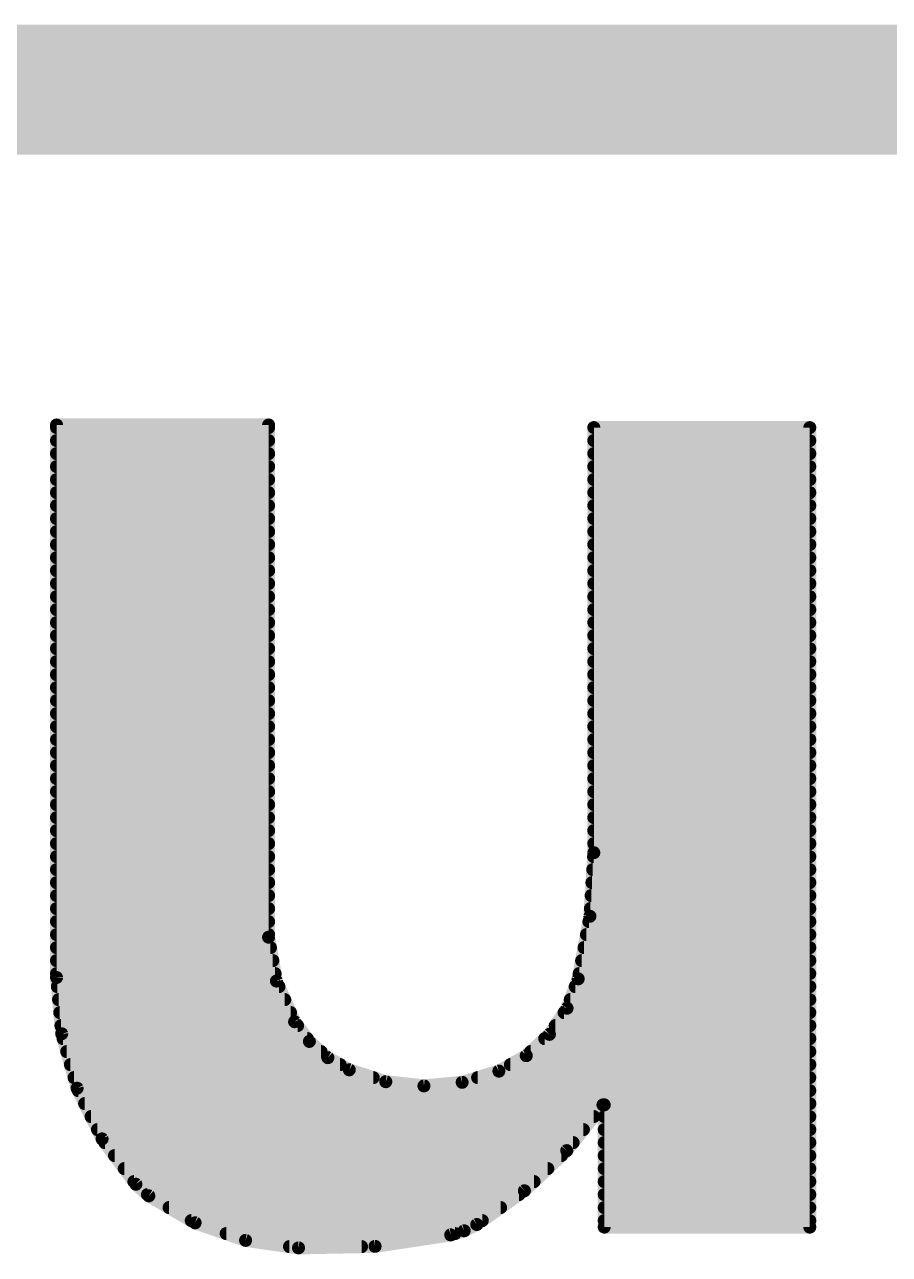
# Model space of a CAD drawing. Extents: x -28 to 79, y -1 to 63.
# Drawn here: x 33.826 to 35.515, y 24.394 to 26.797 of the extents above; entities that cross this region are included whole.
import ezdxf

# ---------------------------------------------------------------- set-up
doc = ezdxf.new("R2010")
doc.units = 0
doc.layers.add('16', color=132, linetype='CONTINUOUS')
doc.layers.add('21', color=41, linetype='CONTINUOUS')

msp = doc.modelspace()

# ---------------------------------------------------------------- linework, layer by layer
at = {"layer": '16', "const_width": 0.254}
msp.add_lwpolyline([(20.32, 26.67), (39.37, 26.67)], dxfattribs=at)
at = {"layer": '21', "const_width": 0.0254}
for points in [[(33.8887, 26.0147), (33.8887, 24.9352)], [(34.3027, 26.0147), (33.8887, 26.0147)], [(34.3027, 25.0139), (34.3027, 26.0147)], [(33.8887, 26.0096), (34.3027, 26.0096)], [(35.3593, 26.0096), (34.9377, 26.0096)], [(34.9377, 26.0096), (34.9377, 25.179)], [(35.3593, 24.4475), (35.3593, 26.0096)], [(33.8887, 25.9842), (34.3027, 25.9842)], [(34.9377, 25.9842), (35.3593, 25.9842)], [(33.8887, 25.9588), (34.3027, 25.9588)], [(34.9377, 25.9588), (35.3593, 25.9588)], [(33.8887, 25.9334), (34.3027, 25.9334)], [(34.9377, 25.9334), (35.3593, 25.9334)], [(33.8887, 25.908), (34.3027, 25.908)], [(34.9377, 25.908), (35.3593, 25.908)], [(33.8887, 25.8826), (34.3027, 25.8826)], [(34.9377, 25.8826), (35.3593, 25.8826)], [(33.8887, 25.8572), (34.3027, 25.8572)], [(34.9377, 25.8572), (35.3593, 25.8572)], [(33.8887, 25.8318), (34.3027, 25.8318)], [(34.9377, 25.8318), (35.3593, 25.8318)], [(33.8887, 25.8064), (34.3027, 25.8064)], [(34.9377, 25.8064), (35.3593, 25.8064)], [(33.8887, 25.781), (34.3027, 25.781)], [(34.9377, 25.781), (35.3593, 25.781)], [(33.8887, 25.7556), (34.3027, 25.7556)], [(34.9377, 25.7556), (35.3593, 25.7556)], [(33.8887, 25.7302), (34.3027, 25.7302)], [(34.9377, 25.7302), (35.3593, 25.7302)], [(33.8887, 25.7048), (34.3027, 25.7048)], [(34.9377, 25.7048), (35.3593, 25.7048)], [(33.8887, 25.6794), (34.3027, 25.6794)], [(34.9377, 25.6794), (35.3593, 25.6794)], [(33.8887, 25.654), (34.3027, 25.654)], [(34.9377, 25.654), (35.3593, 25.654)], [(33.8887, 25.6286), (34.3027, 25.6286)], [(34.9377, 25.6286), (35.3593, 25.6286)], [(33.8887, 25.6032), (34.3027, 25.6032)], [(34.9377, 25.6032), (35.3593, 25.6032)], [(33.8887, 25.5778), (34.3027, 25.5778)], [(34.9377, 25.5778), (35.3593, 25.5778)], [(33.8887, 25.5524), (34.3027, 25.5524)], [(34.9377, 25.5524), (35.3593, 25.5524)], [(33.8887, 25.527), (34.3027, 25.527)], [(34.9377, 25.527), (35.3593, 25.527)], [(33.8887, 25.5016), (34.3027, 25.5016)], [(34.9377, 25.5016), (35.3593, 25.5016)], [(33.8887, 25.4762), (34.3027, 25.4762)], [(34.9377, 25.4762), (35.3593, 25.4762)], [(33.8887, 25.4508), (34.3027, 25.4508)], [(34.9377, 25.4508), (35.3593, 25.4508)], [(33.8887, 25.4254), (34.3027, 25.4254)], [(34.9377, 25.4254), (35.3593, 25.4254)], [(33.8887, 25.4), (34.3027, 25.4)], [(34.9377, 25.4), (35.3593, 25.4)], [(33.8887, 25.3746), (34.3027, 25.3746)], [(34.9377, 25.3746), (35.3593, 25.3746)], [(33.8887, 25.3492), (34.3027, 25.3492)], [(34.9377, 25.3492), (35.3593, 25.3492)], [(33.8887, 25.3238), (34.3027, 25.3238)], [(34.9377, 25.3238), (35.3593, 25.3238)], [(33.8887, 25.2984), (34.3027, 25.2984)], [(34.9377, 25.2984), (35.3593, 25.2984)], [(33.8887, 25.273), (34.3027, 25.273)], [(34.9377, 25.273), (35.3593, 25.273)], [(33.8887, 25.2476), (34.3027, 25.2476)], [(34.9377, 25.2476), (35.3593, 25.2476)], [(33.8887, 25.2222), (34.3027, 25.2222)], [(34.9377, 25.2222), (35.3593, 25.2222)], [(33.8887, 25.1968), (34.3027, 25.1968)], [(34.9377, 25.1968), (35.3593, 25.1968)], [(33.8887, 25.1714), (34.3027, 25.1714)], [(34.9377, 25.179), (34.93, 25.0549)], [(34.9372, 25.1714), (35.3593, 25.1714)], [(33.8887, 25.146), (34.3027, 25.146)], [(34.9357, 25.146), (35.3593, 25.146)], [(33.8887, 25.1206), (34.3027, 25.1206)], [(34.9341, 25.1206), (35.3593, 25.1206)], [(33.8887, 25.0952), (34.3027, 25.0952)], [(34.9325, 25.0952), (35.3593, 25.0952)], [(33.8887, 25.0698), (34.3027, 25.0698)], [(34.93, 25.0549), (34.9072, 24.9326)], [(34.931, 25.0698), (35.3593, 25.0698)], [(33.8887, 25.0444), (34.3027, 25.0444)], [(34.9281, 25.0444), (35.3593, 25.0444)], [(33.8887, 25.019), (34.3027, 25.019)], [(34.318, 24.9282), (34.3027, 25.0139)], [(34.9233, 25.019), (35.3593, 25.019)], [(33.8887, 24.9936), (34.3063, 24.9936)], [(34.9186, 24.9936), (35.3593, 24.9936)], [(33.8887, 24.9682), (34.3109, 24.9682)], [(34.9139, 24.9682), (35.3593, 24.9682)], [(33.8887, 24.9428), (34.3154, 24.9428)], [(33.8887, 24.9352), (33.8988, 24.8252)], [(34.9072, 24.9326), (34.8854, 24.8751)], [(34.9091, 24.9428), (35.3593, 24.9428)], [(33.8903, 24.9174), (34.3229, 24.9174)], [(34.3535, 24.8488), (34.318, 24.9282)], [(34.9014, 24.9174), (35.3593, 24.9174)], [(33.8927, 24.892), (34.3342, 24.892)], [(34.8918, 24.892), (35.3593, 24.892)], [(33.895, 24.8666), (34.3456, 24.8666)], [(34.8854, 24.8751), (34.851, 24.8242)], [(34.8797, 24.8666), (35.3593, 24.8666)], [(33.8973, 24.8412), (34.3592, 24.8412)], [(34.3824, 24.8104), (34.3535, 24.8488)], [(34.8625, 24.8412), (35.3593, 24.8412)], [(33.8988, 24.8252), (33.9288, 24.7189)], [(33.9015, 24.8158), (34.3783, 24.8158)], [(34.4184, 24.7786), (34.3824, 24.8104)], [(34.851, 24.8242), (34.8058, 24.7825)], [(34.8419, 24.8158), (35.3593, 24.8158)], [(33.9086, 24.7904), (34.405, 24.7904)], [(34.8144, 24.7904), (35.3593, 24.7904)], [(33.9158, 24.765), (34.4423, 24.765)], [(34.4602, 24.7548), (34.4184, 24.7786)], [(34.8058, 24.7825), (34.7523, 24.7523)], [(34.7748, 24.765), (35.3593, 24.765)], [(33.9229, 24.7396), (34.507, 24.7396)], [(34.5315, 24.7317), (34.4602, 24.7548)], [(34.7523, 24.7523), (34.6806, 24.7304)], [(34.7108, 24.7396), (35.3593, 24.7396)], [(33.9288, 24.7189), (33.9776, 24.6198)], [(33.9311, 24.7142), (35.3593, 24.7142)], [(34.606, 24.7234), (34.5315, 24.7317)], [(34.6806, 24.7304), (34.606, 24.7234)], [(33.9436, 24.6888), (35.3593, 24.6888)], [(34.8848, 24.5969), (34.9555, 24.6863)], [(34.9555, 24.6863), (34.958, 24.6863)], [(34.958, 24.6863), (34.958, 24.4475)], [(33.9561, 24.6634), (34.9374, 24.6634)], [(34.958, 24.6634), (35.3593, 24.6634)], [(33.9686, 24.638), (34.9173, 24.638)], [(33.9776, 24.6198), (34.0436, 24.5313)], [(34.958, 24.638), (35.3593, 24.638)], [(33.983, 24.6126), (34.8972, 24.6126)], [(34.8021, 24.5185), (34.8848, 24.5969)], [(34.958, 24.6126), (35.3593, 24.6126)], [(34.0019, 24.5872), (34.8745, 24.5872)], [(34.958, 24.5872), (35.3593, 24.5872)], [(34.0209, 24.5618), (34.8478, 24.5618)], [(34.958, 24.5618), (35.3593, 24.5618)], [(34.0398, 24.5364), (34.821, 24.5364)], [(34.0436, 24.5313), (34.069, 24.5085)], [(34.958, 24.5364), (35.3593, 24.5364)], [(34.0662, 24.511), (34.7915, 24.511)], [(34.069, 24.5085), (34.1592, 24.4559)], [(34.7091, 24.4526), (34.8021, 24.5185)], [(34.958, 24.511), (35.3593, 24.511)], [(34.1083, 24.4856), (34.7557, 24.4856)], [(34.958, 24.4856), (35.3593, 24.4856)], [(34.1518, 24.4602), (34.7198, 24.4602)], [(34.1592, 24.4559), (34.2578, 24.4216)], [(34.6845, 24.4403), (34.7091, 24.4526)], [(34.958, 24.4602), (35.3593, 24.4602)], [(34.2199, 24.4348), (34.6665, 24.4348)], [(34.5105, 24.4099), (34.6583, 24.4323)], [(34.6583, 24.4323), (34.6845, 24.4403)], [(34.958, 24.4475), (35.3593, 24.4475)], [(34.2578, 24.4216), (34.3611, 24.4069)], [(34.3435, 24.4094), (34.4842, 24.4094)], [(34.3611, 24.4069), (34.5105, 24.4099)]]:
    msp.add_lwpolyline(points, dxfattribs=at)
at = {"layer": '21', "const_width": 0.0127}
for points in [[(33.895, 26.0147, 1), (33.8824, 26.0147)], [(33.8887, 26.0211, 1), (33.8887, 26.0084)], [(34.309, 26.0147, 1), (34.2964, 26.0147)], [(34.3027, 26.0084, 1), (34.3027, 26.0211)], [(33.8887, 26.016, 1), (33.8887, 26.0033)], [(34.3027, 26.0033, 1), (34.3027, 26.016)], [(34.9377, 26.016, 1), (34.9377, 26.0033)], [(34.944, 26.0096, 1), (34.9314, 26.0096)], [(35.3657, 26.0096, 1), (35.353, 26.0096)], [(35.3593, 26.0033, 1), (35.3593, 26.016)], [(33.8887, 25.9906, 1), (33.8887, 25.9779)], [(34.3027, 25.9779, 1), (34.3027, 25.9906)], [(34.9377, 25.9906, 1), (34.9377, 25.9779)], [(35.3593, 25.9779, 1), (35.3593, 25.9906)], [(33.8887, 25.9652, 1), (33.8887, 25.9524)], [(34.3027, 25.9524, 1), (34.3027, 25.9652)], [(34.9377, 25.9652, 1), (34.9377, 25.9524)], [(35.3593, 25.9524, 1), (35.3593, 25.9652)], [(33.8887, 25.9398, 1), (33.8887, 25.9271)], [(34.3027, 25.9271, 1), (34.3027, 25.9398)], [(34.9377, 25.9398, 1), (34.9377, 25.9271)], [(35.3593, 25.9271, 1), (35.3593, 25.9398)], [(33.8887, 25.9144, 1), (33.8887, 25.9017)], [(34.3027, 25.9017, 1), (34.3027, 25.9144)], [(34.9377, 25.9144, 1), (34.9377, 25.9017)], [(35.3593, 25.9017, 1), (35.3593, 25.9144)], [(33.8887, 25.889, 1), (33.8887, 25.8762)], [(34.3027, 25.8762, 1), (34.3027, 25.889)], [(34.9377, 25.889, 1), (34.9377, 25.8762)], [(35.3593, 25.8762, 1), (35.3593, 25.889)], [(33.8887, 25.8636, 1), (33.8887, 25.8509)], [(34.3027, 25.8509, 1), (34.3027, 25.8636)], [(34.9377, 25.8636, 1), (34.9377, 25.8509)], [(35.3593, 25.8509, 1), (35.3593, 25.8636)], [(33.8887, 25.8382, 1), (33.8887, 25.8255)], [(34.3027, 25.8255, 1), (34.3027, 25.8382)], [(34.9377, 25.8382, 1), (34.9377, 25.8255)], [(35.3593, 25.8255, 1), (35.3593, 25.8382)], [(33.8887, 25.8128, 1), (33.8887, 25.8)], [(34.3027, 25.8, 1), (34.3027, 25.8128)], [(34.9377, 25.8128, 1), (34.9377, 25.8)], [(35.3593, 25.8, 1), (35.3593, 25.8128)], [(33.8887, 25.7874, 1), (33.8887, 25.7747)], [(34.3027, 25.7747, 1), (34.3027, 25.7874)], [(34.9377, 25.7874, 1), (34.9377, 25.7747)], [(35.3593, 25.7747, 1), (35.3593, 25.7874)], [(33.8887, 25.762, 1), (33.8887, 25.7492)], [(34.3027, 25.7492, 1), (34.3027, 25.762)], [(34.9377, 25.762, 1), (34.9377, 25.7492)], [(35.3593, 25.7492, 1), (35.3593, 25.762)], [(33.8887, 25.7366, 1), (33.8887, 25.7238)], [(34.3027, 25.7238, 1), (34.3027, 25.7366)], [(34.9377, 25.7366, 1), (34.9377, 25.7238)], [(35.3593, 25.7238, 1), (35.3593, 25.7366)], [(33.8887, 25.7112, 1), (33.8887, 25.6985)], [(34.3027, 25.6985, 1), (34.3027, 25.7112)], [(34.9377, 25.7112, 1), (34.9377, 25.6985)], [(35.3593, 25.6985, 1), (35.3593, 25.7112)], [(33.8887, 25.6858, 1), (33.8887, 25.673)], [(34.3027, 25.673, 1), (34.3027, 25.6858)], [(34.9377, 25.6858, 1), (34.9377, 25.673)], [(35.3593, 25.673, 1), (35.3593, 25.6858)], [(33.8887, 25.6604, 1), (33.8887, 25.6476)], [(34.3027, 25.6476, 1), (34.3027, 25.6604)], [(34.9377, 25.6604, 1), (34.9377, 25.6476)], [(35.3593, 25.6476, 1), (35.3593, 25.6604)], [(33.8887, 25.635, 1), (33.8887, 25.6223)], [(34.3027, 25.6223, 1), (34.3027, 25.635)], [(34.9377, 25.635, 1), (34.9377, 25.6223)], [(35.3593, 25.6223, 1), (35.3593, 25.635)], [(33.8887, 25.6096, 1), (33.8887, 25.5968)], [(34.3027, 25.5968, 1), (34.3027, 25.6096)], [(34.9377, 25.6096, 1), (34.9377, 25.5968)], [(35.3593, 25.5968, 1), (35.3593, 25.6096)], [(33.8887, 25.5842, 1), (33.8887, 25.5714)], [(34.3027, 25.5714, 1), (34.3027, 25.5842)], [(34.9377, 25.5842, 1), (34.9377, 25.5714)], [(35.3593, 25.5714, 1), (35.3593, 25.5842)], [(33.8887, 25.5588, 1), (33.8887, 25.5461)], [(34.3027, 25.5461, 1), (34.3027, 25.5588)], [(34.9377, 25.5588, 1), (34.9377, 25.5461)], [(35.3593, 25.5461, 1), (35.3593, 25.5588)], [(33.8887, 25.5334, 1), (33.8887, 25.5206)], [(34.3027, 25.5206, 1), (34.3027, 25.5334)], [(34.9377, 25.5334, 1), (34.9377, 25.5206)], [(35.3593, 25.5206, 1), (35.3593, 25.5334)], [(33.8887, 25.508, 1), (33.8887, 25.4952)], [(34.3027, 25.4952, 1), (34.3027, 25.508)], [(34.9377, 25.508, 1), (34.9377, 25.4952)], [(35.3593, 25.4952, 1), (35.3593, 25.508)], [(33.8887, 25.4826, 1), (33.8887, 25.4699)], [(34.3027, 25.4699, 1), (34.3027, 25.4826)], [(34.9377, 25.4826, 1), (34.9377, 25.4699)], [(35.3593, 25.4699, 1), (35.3593, 25.4826)], [(33.8887, 25.4572, 1), (33.8887, 25.4444)], [(34.3027, 25.4444, 1), (34.3027, 25.4572)], [(34.9377, 25.4572, 1), (34.9377, 25.4444)], [(35.3593, 25.4444, 1), (35.3593, 25.4572)], [(33.8887, 25.4318, 1), (33.8887, 25.419)], [(34.3027, 25.419, 1), (34.3027, 25.4318)], [(34.9377, 25.4318, 1), (34.9377, 25.419)], [(35.3593, 25.419, 1), (35.3593, 25.4318)], [(33.8887, 25.4064, 1), (33.8887, 25.3937)], [(34.3027, 25.3937, 1), (34.3027, 25.4064)], [(34.9377, 25.4064, 1), (34.9377, 25.3937)], [(35.3593, 25.3937, 1), (35.3593, 25.4064)], [(33.8887, 25.381, 1), (33.8887, 25.3682)], [(34.3027, 25.3682, 1), (34.3027, 25.381)], [(34.9377, 25.381, 1), (34.9377, 25.3682)], [(35.3593, 25.3682, 1), (35.3593, 25.381)], [(33.8887, 25.3556, 1), (33.8887, 25.3428)], [(34.3027, 25.3428, 1), (34.3027, 25.3556)], [(34.9377, 25.3556, 1), (34.9377, 25.3428)], [(35.3593, 25.3428, 1), (35.3593, 25.3556)], [(33.8887, 25.3302, 1), (33.8887, 25.3175)], [(34.3027, 25.3175, 1), (34.3027, 25.3302)], [(34.9377, 25.3302, 1), (34.9377, 25.3175)], [(35.3593, 25.3175, 1), (35.3593, 25.3302)], [(33.8887, 25.3048, 1), (33.8887, 25.292)], [(34.3027, 25.292, 1), (34.3027, 25.3048)], [(34.9377, 25.3048, 1), (34.9377, 25.292)], [(35.3593, 25.292, 1), (35.3593, 25.3048)], [(33.8887, 25.2794, 1), (33.8887, 25.2666)], [(34.3027, 25.2666, 1), (34.3027, 25.2794)], [(34.9377, 25.2794, 1), (34.9377, 25.2666)], [(35.3593, 25.2666, 1), (35.3593, 25.2794)], [(33.8887, 25.254, 1), (33.8887, 25.2413)], [(34.3027, 25.2413, 1), (34.3027, 25.254)], [(34.9377, 25.254, 1), (34.9377, 25.2413)], [(35.3593, 25.2413, 1), (35.3593, 25.254)], [(33.8887, 25.2286, 1), (33.8887, 25.2158)], [(34.3027, 25.2158, 1), (34.3027, 25.2286)], [(34.9377, 25.2286, 1), (34.9377, 25.2158)], [(35.3593, 25.2158, 1), (35.3593, 25.2286)], [(33.8887, 25.2032, 1), (33.8887, 25.1904)], [(34.3027, 25.1904, 1), (34.3027, 25.2032)], [(34.9377, 25.2032, 1), (34.9377, 25.1904)], [(35.3593, 25.1904, 1), (35.3593, 25.2032)], [(33.8887, 25.1778, 1), (33.8887, 25.1651)], [(34.3027, 25.1651, 1), (34.3027, 25.1778)], [(34.9372, 25.1778, 1), (34.9372, 25.1651)], [(34.944, 25.1786, 1), (34.9314, 25.1794)], [(34.9314, 25.179, 1), (34.944, 25.179)], [(35.3593, 25.1651, 1), (35.3593, 25.1778)], [(33.8887, 25.1524, 1), (33.8887, 25.1396)], [(34.3027, 25.1396, 1), (34.3027, 25.1524)], [(34.9357, 25.1524, 1), (34.9357, 25.1396)], [(35.3593, 25.1396, 1), (35.3593, 25.1524)], [(33.8887, 25.127, 1), (33.8887, 25.1142)], [(34.3027, 25.1142, 1), (34.3027, 25.127)], [(34.9341, 25.127, 1), (34.9341, 25.1142)], [(35.3593, 25.1142, 1), (35.3593, 25.127)], [(33.8887, 25.1016, 1), (33.8887, 25.0889)], [(34.3027, 25.0889, 1), (34.3027, 25.1016)], [(34.9325, 25.1016, 1), (34.9325, 25.0889)], [(35.3593, 25.0889, 1), (35.3593, 25.1016)], [(33.8887, 25.0762, 1), (33.8887, 25.0634)], [(34.3027, 25.0634, 1), (34.3027, 25.0762)], [(34.9237, 25.0553, 1), (34.9364, 25.0545)], [(34.9363, 25.0537, 1), (34.9238, 25.056)], [(34.931, 25.0762, 1), (34.931, 25.0634)], [(35.3593, 25.0634, 1), (35.3593, 25.0762)], [(33.8887, 25.0508, 1), (33.8887, 25.038)], [(34.3027, 25.038, 1), (34.3027, 25.0508)], [(34.9281, 25.0508, 1), (34.9281, 25.038)], [(35.3593, 25.038, 1), (35.3593, 25.0508)], [(33.8887, 25.0254, 1), (33.8887, 25.0127)], [(34.309, 25.015, 1), (34.2964, 25.0128)], [(34.2964, 25.0139, 1), (34.309, 25.0139)], [(34.3027, 25.0127, 1), (34.3027, 25.0254)], [(34.9233, 25.0254, 1), (34.9233, 25.0127)], [(35.3593, 25.0127, 1), (35.3593, 25.0254)], [(33.8887, 25, 1), (33.8887, 24.9872)], [(34.3063, 24.9872, 1), (34.3063, 25)], [(34.9186, 25, 1), (34.9186, 24.9872)], [(35.3593, 24.9872, 1), (35.3593, 25)], [(33.8887, 24.9746, 1), (33.8887, 24.9618)], [(34.3109, 24.9618, 1), (34.3109, 24.9746)], [(34.9139, 24.9746, 1), (34.9139, 24.9618)], [(35.3593, 24.9618, 1), (35.3593, 24.9746)], [(33.8887, 24.9492, 1), (33.8887, 24.9365)], [(33.895, 24.9358, 1), (33.8824, 24.9346)], [(33.8824, 24.9352, 1), (33.895, 24.9352)], [(34.3154, 24.9365, 1), (34.3154, 24.9492)], [(34.9131, 24.9303, 1), (34.9013, 24.9349)], [(34.9091, 24.9492, 1), (34.9091, 24.9365)], [(35.3593, 24.9365, 1), (35.3593, 24.9492)], [(33.8903, 24.9238, 1), (33.8903, 24.911)], [(34.3238, 24.9308, 1), (34.3122, 24.9257)], [(34.3118, 24.9271, 1), (34.3243, 24.9294)], [(34.3229, 24.911, 1), (34.3229, 24.9238)], [(34.9014, 24.9238, 1), (34.9014, 24.911)], [(34.901, 24.9338, 1), (34.9134, 24.9314)], [(35.3593, 24.911, 1), (35.3593, 24.9238)], [(33.8927, 24.8984, 1), (33.8927, 24.8856)], [(34.3342, 24.8856, 1), (34.3342, 24.8984)], [(34.8918, 24.8984, 1), (34.8918, 24.8856)], [(35.3593, 24.8856, 1), (35.3593, 24.8984)], [(33.895, 24.873, 1), (33.895, 24.8603)], [(34.3456, 24.8603, 1), (34.3456, 24.873)], [(34.8797, 24.873, 1), (34.8797, 24.8603)], [(34.8795, 24.8774, 1), (34.8913, 24.8729)], [(34.8907, 24.8716, 1), (34.8801, 24.8787)], [(35.3593, 24.8603, 1), (35.3593, 24.873)], [(33.8973, 24.8476, 1), (33.8973, 24.8348)], [(34.3586, 24.8526, 1), (34.3484, 24.845)], [(34.3477, 24.8462, 1), (34.3593, 24.8514)], [(34.3592, 24.8348, 1), (34.3592, 24.8476)], [(34.8625, 24.8476, 1), (34.8625, 24.8348)], [(35.3593, 24.8348, 1), (35.3593, 24.8476)], [(33.9049, 24.8269, 1), (33.8927, 24.8235)], [(33.8925, 24.8246, 1), (33.9051, 24.8258)], [(33.9015, 24.8222, 1), (33.9015, 24.8094)], [(34.3866, 24.8151, 1), (34.3782, 24.8056)], [(34.3783, 24.8094, 1), (34.3783, 24.8222)], [(34.8419, 24.8222, 1), (34.8419, 24.8094)], [(34.8457, 24.8277, 1), (34.8563, 24.8206)], [(34.8553, 24.8195, 1), (34.8467, 24.8289)], [(35.3593, 24.8094, 1), (35.3593, 24.8222)], [(33.9086, 24.7968, 1), (33.9086, 24.7841)], [(34.3773, 24.8065, 1), (34.3874, 24.8142)], [(34.405, 24.7841, 1), (34.405, 24.7968)], [(34.8144, 24.7968, 1), (34.8144, 24.7841)], [(35.3593, 24.7841, 1), (35.3593, 24.7968)], [(33.9158, 24.7714, 1), (33.9158, 24.7586)], [(34.4216, 24.7841, 1), (34.4153, 24.7731)], [(34.4142, 24.7738, 1), (34.4226, 24.7833)], [(34.4423, 24.7586, 1), (34.4423, 24.7714)], [(34.7748, 24.7714, 1), (34.7748, 24.7586)], [(34.8015, 24.7872, 1), (34.8101, 24.7778)], [(34.809, 24.777, 1), (34.8027, 24.788)], [(35.3593, 24.7586, 1), (35.3593, 24.7714)], [(33.9229, 24.746, 1), (33.9229, 24.7333)], [(34.4622, 24.7608, 1), (34.4582, 24.7488)], [(34.4571, 24.7493, 1), (34.4633, 24.7603)], [(34.507, 24.7333, 1), (34.507, 24.746)], [(34.7108, 24.746, 1), (34.7108, 24.7333)], [(34.7492, 24.7578, 1), (34.7554, 24.7468)], [(34.7542, 24.7462, 1), (34.7504, 24.7584)], [(35.3593, 24.7333, 1), (35.3593, 24.746)], [(33.9345, 24.7217, 1), (33.9231, 24.7161)], [(33.9226, 24.7172, 1), (33.9349, 24.7206)], [(33.9311, 24.7206, 1), (33.9311, 24.7079)], [(34.5322, 24.738, 1), (34.5308, 24.7253)], [(34.5295, 24.7256, 1), (34.5335, 24.7377)], [(34.6054, 24.7297, 1), (34.6066, 24.7171)], [(34.6053, 24.7171, 1), (34.6067, 24.7297)], [(34.6788, 24.7365, 1), (34.6825, 24.7243)], [(34.6812, 24.7241, 1), (34.68, 24.7367)], [(35.3593, 24.7079, 1), (35.3593, 24.7206)], [(33.9436, 24.6952, 1), (33.9436, 24.6824)], [(35.3593, 24.6824, 1), (35.3593, 24.6952)], [(34.9555, 24.6927, 1), (34.9555, 24.68)], [(34.9605, 24.6824, 1), (34.9505, 24.6902)], [(34.9643, 24.6863, 1), (34.9517, 24.6863)], [(34.958, 24.68, 1), (34.958, 24.6927)], [(33.9561, 24.6698, 1), (33.9561, 24.6571)], [(34.9374, 24.6571, 1), (34.9374, 24.6698)], [(34.958, 24.6698, 1), (34.958, 24.6571)], [(35.3593, 24.6571, 1), (35.3593, 24.6698)], [(33.9686, 24.6444, 1), (33.9686, 24.6317)], [(33.9827, 24.6236, 1), (33.9725, 24.616)], [(33.9719, 24.617, 1), (33.9833, 24.6226)], [(34.9173, 24.6317, 1), (34.9173, 24.6444)], [(34.958, 24.6444, 1), (34.958, 24.6317)], [(35.3593, 24.6317, 1), (35.3593, 24.6444)], [(33.983, 24.619, 1), (33.983, 24.6062)], [(34.8798, 24.6009, 1), (34.8898, 24.593)], [(34.8892, 24.5923, 1), (34.8804, 24.6015)], [(34.8972, 24.6062, 1), (34.8972, 24.619)], [(34.958, 24.619, 1), (34.958, 24.6062)], [(35.3593, 24.6062, 1), (35.3593, 24.619)], [(34.0019, 24.5936, 1), (34.0019, 24.5809)], [(34.8745, 24.5809, 1), (34.8745, 24.5936)], [(34.958, 24.5936, 1), (34.958, 24.5809)], [(35.3593, 24.5809, 1), (35.3593, 24.5936)], [(34.0209, 24.5682, 1), (34.0209, 24.5555)], [(34.8478, 24.5555, 1), (34.8478, 24.5682)], [(34.958, 24.5682, 1), (34.958, 24.5555)], [(35.3593, 24.5555, 1), (35.3593, 24.5682)], [(34.0398, 24.5428, 1), (34.0398, 24.53)], [(34.0478, 24.536, 1), (34.0394, 24.5266)], [(34.0385, 24.5275, 1), (34.0487, 24.5351)], [(34.821, 24.53, 1), (34.821, 24.5428)], [(34.958, 24.5428, 1), (34.958, 24.53)], [(35.3593, 24.53, 1), (35.3593, 24.5428)], [(34.0662, 24.5174, 1), (34.0662, 24.5047)], [(34.0722, 24.514, 1), (34.0658, 24.503)], [(34.0648, 24.5038, 1), (34.0732, 24.5132)], [(34.7915, 24.5047, 1), (34.7915, 24.5174)], [(34.7977, 24.5231, 1), (34.8065, 24.5139)], [(34.8058, 24.5133, 1), (34.7984, 24.5237)], [(34.958, 24.5174, 1), (34.958, 24.5047)], [(35.3593, 24.5047, 1), (35.3593, 24.5174)], [(34.1083, 24.492, 1), (34.1083, 24.4793)], [(34.7557, 24.4793, 1), (34.7557, 24.492)], [(34.958, 24.492, 1), (34.958, 24.4793)], [(35.3593, 24.4793, 1), (35.3593, 24.492)], [(34.1518, 24.4666, 1), (34.1518, 24.4538)], [(34.1613, 24.4619, 1), (34.1571, 24.4499)], [(34.156, 24.4504, 1), (34.1624, 24.4614)], [(34.7054, 24.4578, 1), (34.7128, 24.4474)], [(34.7119, 24.4469, 1), (34.7063, 24.4583)], [(34.7198, 24.4538, 1), (34.7198, 24.4666)], [(34.958, 24.4666, 1), (34.958, 24.4538)], [(35.3593, 24.4538, 1), (35.3593, 24.4666)], [(34.2199, 24.4412, 1), (34.2199, 24.4285)], [(34.6564, 24.4384, 1), (34.6602, 24.4262)], [(34.6593, 24.426, 1), (34.6573, 24.4386)], [(34.6665, 24.4285, 1), (34.6665, 24.4412)], [(34.6817, 24.446, 1), (34.6874, 24.4347)], [(34.6864, 24.4343, 1), (34.6827, 24.4464)], [(34.958, 24.4539, 1), (34.958, 24.4412)], [(34.9517, 24.4475, 1), (34.9643, 24.4475)], [(35.353, 24.4475, 1), (35.3657, 24.4475)], [(35.3593, 24.4412, 1), (35.3593, 24.4539)], [(34.2587, 24.4279, 1), (34.2569, 24.4153)], [(34.2557, 24.4156, 1), (34.2598, 24.4276)], [(34.3435, 24.4158, 1), (34.3435, 24.4031)], [(34.361, 24.4132, 1), (34.3612, 24.4006)], [(34.3602, 24.4006, 1), (34.362, 24.4132)], [(34.4842, 24.4031, 1), (34.4842, 24.4158)], [(34.5096, 24.4162, 1), (34.5115, 24.4037)], [(34.5107, 24.4036, 1), (34.5104, 24.4163)]]:
    msp.add_lwpolyline(points, format="xyb", dxfattribs=at)

doc.saveas('drawing.dxf')
